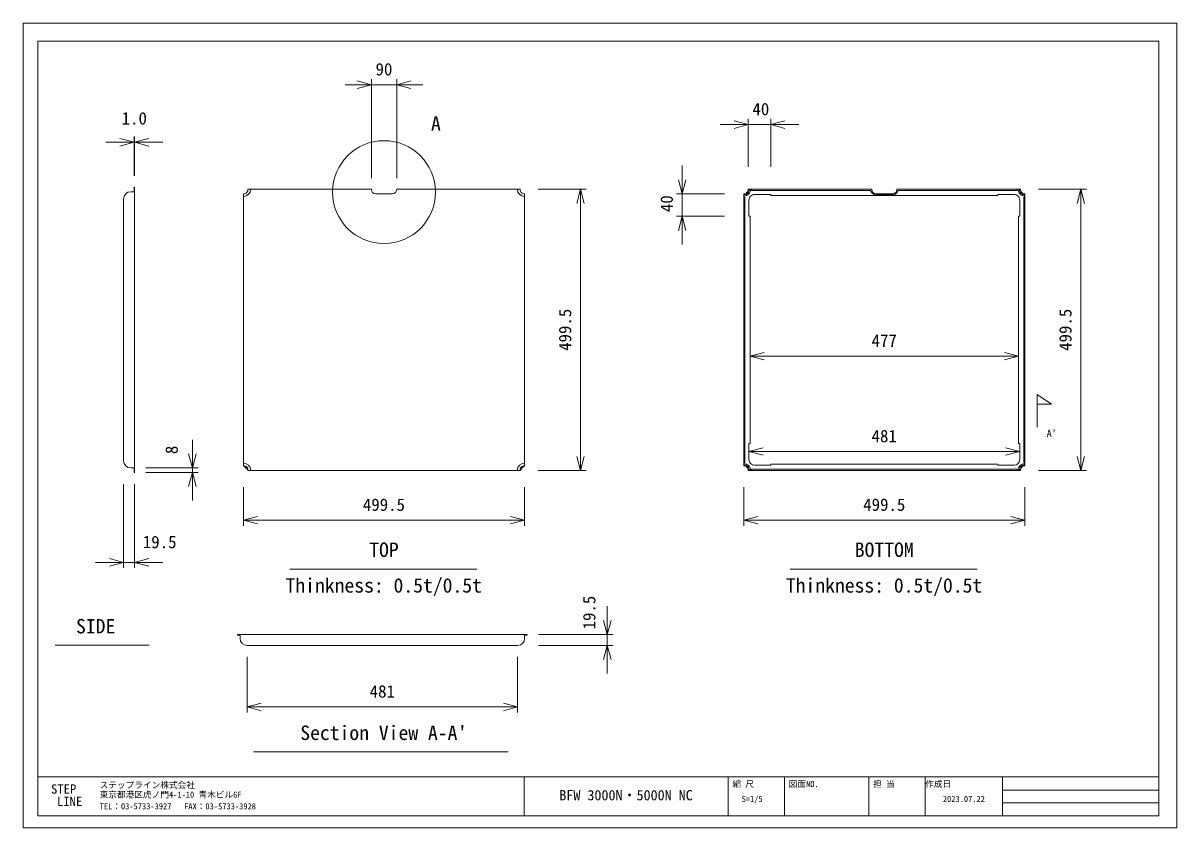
# Model space of a CAD drawing. Units: millimetres on the paper, enlarged 20 times, with parts at other scales. Extents: x -4101 to 4099, y -29121 to 2820.
# Drawn here: x -4101 to 4099, y -22546 to -16826 of the extents above; entities that cross this region are included whole.
import ezdxf
from ezdxf.enums import TextEntityAlignment as Align

# ---------------------------------------------------------------- set-up
doc = ezdxf.new("R2010")
doc.units = ezdxf.units.MM
doc.header["$LTSCALE"] = 20
for name, color, linetype, lineweight in [('0-0_0-0', 7, 'Continuous', 9), ('0-6_0-6', 7, 'Continuous', 18), ('0-9_0-9', 7, 'Continuous', 9), ('7-5_7-5ﾚｲﾔ', 1, 'Continuous', 18), ('7-6_7-6ﾚｲﾔ', 7, 'Continuous', 18), ('7-9_7-9ﾚｲﾔ', 7, 'Continuous', 9), ('F-0_F-0', 7, 'Continuous', 18)]:
    doc.layers.add(name, color=color, linetype=linetype, lineweight=lineweight)
doc.layers.add('7-7_7-7ﾚｲﾔ', color=7, linetype='Continuous')
doc.layers.add('F-7_F-7', color=7, linetype='Continuous')
doc.styles.add('ＭＳ ゴシック', font='')
doc.styles.get('ＭＳ ゴシック').set_extended_font_data('MS Gothic')

# ---------------------------------------------------------------- blocks, each defined once
blk = doc.blocks.new('_OPEN30')
at = {"layer": '0-0_0-0'}
blk.add_line((0, 0), (-4, 0), dxfattribs=at)
blk.add_lwpolyline([(-4, 1.0718), (0, 0), (-4, -1.0718)], dxfattribs=at)
blk = doc.blocks.new('2')
at = {"layer": '0-9_0-9', "lineweight": 18}
blk.add_line((954.14, -10), (-953.86, -10), dxfattribs=at)
at = {"layer": '0-9_0-9', "xscale": 25, "yscale": 25, "rotation": 180}
blk.add_blockref('_OPEN30', (-953.86, -10), dxfattribs=at)
at = {"layer": '0-9_0-9', "xscale": 25, "yscale": 25}
blk.add_blockref('_OPEN30', (954.14, -10), dxfattribs=at)
at = {"layer": '0-9_0-9', "style": 'ＭＳ ゴシック'}
blk.add_text('477', height=87.98, dxfattribs=at).set_placement((-90.42, 30), align=Align.BOTTOM_LEFT)
blk = doc.blocks.new('3')
at = {"layer": '0-9_0-9', "lineweight": 18}
blk.add_line((961.99, 0), (-961.99, 0), dxfattribs=at)
at = {"layer": '0-9_0-9', "xscale": 25, "yscale": 25, "rotation": 180}
blk.add_blockref('_OPEN30', (-961.99, 0), dxfattribs=at)
at = {"layer": '0-9_0-9', "xscale": 25, "yscale": 25}
blk.add_blockref('_OPEN30', (961.99, 0), dxfattribs=at)
at = {"layer": '0-9_0-9', "style": 'ＭＳ ゴシック'}
blk.add_text('481', height=87.98, dxfattribs=at).set_placement((-90.56, 40), align=Align.BOTTOM_LEFT)
blk = doc.blocks.new('111')
at = {"layer": '0-9_0-9', "lineweight": 18}
for p, q in [((278.41, 36.87), (-281.59, 36.87)), ((-81.59, -264.36), (-81.59, 76.87)), ((78.41, -264.36), (78.41, 76.87))]:
    blk.add_line(p, q, dxfattribs=at)
at = {"layer": '0-9_0-9', "xscale": 25, "yscale": 25}
blk.add_blockref('_OPEN30', (-81.59, 36.87), dxfattribs=at)
at = {"layer": '0-9_0-9', "xscale": 25, "yscale": 25, "rotation": 180}
blk.add_blockref('_OPEN30', (78.41, 36.87), dxfattribs=at)
at = {"layer": '0-9_0-9', "style": 'ＭＳ ゴシック'}
blk.add_text('40', height=87.98, dxfattribs=at).set_placement((-52.06, 76.87), align=Align.BOTTOM_LEFT)
blk = doc.blocks.new('D3(2)')
at = {"layer": '0-6_0-6'}
for p, q in [((453052.19, 564673.25), (453052.19, 565375.96)), ((453232.19, 564673.25), (453232.19, 565375.96))]:
    blk.add_line(p, q, dxfattribs=at)
blk.add_lwpolyline([(452866, 565335.96), (453232.17, 565335.96), (453418.19, 565335.96)], dxfattribs=at)
at = {"layer": '0-6_0-6', "xscale": 25, "yscale": 25}
blk.add_blockref('_OPEN30', (453052.19, 565335.96), dxfattribs=at)
at = {"layer": '0-6_0-6', "xscale": 25, "yscale": 25, "rotation": 180}
blk.add_blockref('_OPEN30', (453232.19, 565335.96), dxfattribs=at)
at = {"layer": '0-6_0-6', "style": 'ＭＳ ゴシック'}
blk.add_text('90', height=87.98, dxfattribs=at).set_placement((453082.19, 565375.96), align=Align.BOTTOM_LEFT)
blk = doc.blocks.new('D6')
at = {"layer": '0-9_0-9', "lineweight": 18}
for p, q in [((451263.8, 564927.07), (451163.8, 564927.07)), ((451363.8, 564687.56), (451363.8, 564967.07)), ((451367.8, 564687.56), (451367.8, 564967.07)), ((451467.8, 564927.07), (451567.8, 564927.07))]:
    blk.add_line(p, q, dxfattribs=at)
at = {"layer": '0-9_0-9', "xscale": 25, "yscale": 25}
blk.add_blockref('_OPEN30', (451363.8, 564927.07), dxfattribs=at)
at = {"layer": '0-9_0-9', "xscale": 25, "yscale": 25, "rotation": 180}
blk.add_blockref('_OPEN30', (451367.8, 564927.07), dxfattribs=at)
at = {"layer": '0-9_0-9', "style": 'ＭＳ ゴシック'}
blk.add_text('1.0', height=87.98, dxfattribs=at).set_placement((451275.8, 565027.07), align=Align.BOTTOM_LEFT)
blk = doc.blocks.new('D5')
at = {"layer": '0-9_0-9', "lineweight": 18}
for p, q in [((451778.71, 562712.93), (451778.71, 562812.93)), ((451447.8, 562612.93), (451818.71, 562612.93)), ((451778.71, 562612.93), (451778.71, 562580.93)), ((451447.8, 562580.93), (451818.71, 562580.93)), ((451778.71, 562480.93), (451778.71, 562380.93))]:
    blk.add_line(p, q, dxfattribs=at)
at = {"layer": '0-9_0-9', "xscale": 25, "yscale": 25}
for p, rotation in [((451778.71, 562612.93), 270), ((451778.71, 562580.93), 90)]:
    blk.add_blockref('_OPEN30', p, dxfattribs=dict(at, rotation=rotation))
at = {"layer": '0-9_0-9', "style": 'ＭＳ ゴシック'}
blk.add_text('8', height=87.98, rotation=90, dxfattribs=at).set_placement((451700.79, 562710.97), align=Align.BOTTOM_LEFT)
blk = doc.blocks.new('D4(1)')
at = {"layer": '0-9_0-9', "lineweight": 18}
for p, q in [((451289.8, 562496.48), (451289.8, 561901.57)), ((451367.8, 562496.48), (451367.8, 561901.57)), ((451189.8, 561941.57), (451089.8, 561941.57)), ((451367.8, 561941.57), (451289.8, 561941.57)), ((451467.8, 561941.57), (451567.8, 561941.57))]:
    blk.add_line(p, q, dxfattribs=at)
at = {"layer": '0-9_0-9', "xscale": 25, "yscale": 25}
blk.add_blockref('_OPEN30', (451289.8, 561941.57), dxfattribs=at)
at = {"layer": '0-9_0-9', "xscale": 25, "yscale": 25, "rotation": 180}
blk.add_blockref('_OPEN30', (451367.8, 561941.57), dxfattribs=at)
at = {"layer": '0-9_0-9', "style": 'ＭＳ ゴシック'}
blk.add_text('19.5', height=87.98, dxfattribs=at).set_placement((451426.2, 562016.22), align=Align.BOTTOM_LEFT)
blk = doc.blocks.new('D9(1)')
at = {"layer": '0-9_0-9', "lineweight": 18}
for p, q in [((452143.19, 562477.07), (452143.19, 562201.25)), ((454141.19, 562477.07), (454141.19, 562201.25)), ((454041.19, 562241.25), (452243.19, 562241.25))]:
    blk.add_line(p, q, dxfattribs=at)
at = {"layer": '0-9_0-9', "xscale": 25, "yscale": 25, "rotation": 180}
blk.add_blockref('_OPEN30', (452143.19, 562241.25), dxfattribs=at)
at = {"layer": '0-9_0-9', "xscale": 25, "yscale": 25}
blk.add_blockref('_OPEN30', (454141.19, 562241.25), dxfattribs=at)
at = {"layer": '0-9_0-9', "style": 'ＭＳ ゴシック'}
blk.add_text('499.5', height=87.98, dxfattribs=at).set_placement((452992.19, 562281.25), align=Align.BOTTOM_LEFT)
blk = doc.blocks.new('D7(1)')
at = {"layer": '0-9_0-9', "lineweight": 18}
for p, q in [((454728.9, 561529.17), (454728.9, 561629.17)), ((454239.42, 561429.17), (454768.9, 561429.17)), ((454728.9, 561429.17), (454728.9, 561351.17)), ((454240.13, 561351.17), (454768.9, 561351.17)), ((454728.9, 561251.17), (454728.9, 561151.17))]:
    blk.add_line(p, q, dxfattribs=at)
at = {"layer": '0-9_0-9', "xscale": 25, "yscale": 25}
for p, rotation in [((454728.9, 561429.17), 270), ((454728.9, 561351.17), 90)]:
    blk.add_blockref('_OPEN30', p, dxfattribs=dict(at, rotation=rotation))
at = {"layer": '0-9_0-9', "style": 'ＭＳ ゴシック'}
blk.add_text('19.5', height=87.98, rotation=90, dxfattribs=at).set_placement((454670.72, 561464.94), align=Align.BOTTOM_LEFT)
blk = doc.blocks.new('D11')
at = {"layer": '0-9_0-9', "lineweight": 18}
for p, q in [((452169.1, 561269.17), (452169.1, 560874.42)), ((454091.73, 561269.17), (454091.73, 560874.42)), ((453991.73, 560914.42), (452269.1, 560914.42))]:
    blk.add_line(p, q, dxfattribs=at)
at = {"layer": '0-9_0-9', "xscale": 25, "yscale": 25, "rotation": 180}
blk.add_blockref('_OPEN30', (452169.1, 560914.42), dxfattribs=at)
at = {"layer": '0-9_0-9', "xscale": 25, "yscale": 25}
blk.add_blockref('_OPEN30', (454091.73, 560914.42), dxfattribs=at)
at = {"layer": '0-9_0-9', "style": 'ＭＳ ゴシック'}
blk.add_text('481', height=87.98, dxfattribs=at).set_placement((453040.42, 560954.42), align=Align.BOTTOM_LEFT)
blk = doc.blocks.new('D8(1)')
at = {"layer": '0-9_0-9', "lineweight": 18}
for p, q in [((454237.74, 564593.15), (454578.96, 564593.15)), ((454538.96, 564493.15), (454538.96, 562694.97)), ((454237.74, 562594.97), (454578.96, 562594.97))]:
    blk.add_line(p, q, dxfattribs=at)
at = {"layer": '0-9_0-9', "xscale": 25, "yscale": 25}
for p, rotation in [((454538.96, 564593.15), 90), ((454538.96, 562594.97), 270)]:
    blk.add_blockref('_OPEN30', p, dxfattribs=dict(at, rotation=rotation))
at = {"layer": '0-9_0-9', "style": 'ＭＳ ゴシック'}
blk.add_text('499.5', height=87.98, rotation=90, dxfattribs=at).set_placement((454498.96, 563444.73), align=Align.BOTTOM_LEFT)

msp = doc.modelspace()

# ---------------------------------------------------------------- linework, layer by layer
at = {"layer": '7-5_7-5ﾚｲﾔ'}
msp.add_circle((-1535.87, -18027.43), 365.52, dxfattribs=at)
at = {"layer": '7-6_7-6ﾚｲﾔ'}
for p, q in [((-2204.77, -20706.96), (-876.15, -20706.96)), ((1350.87, -20706.96), (2679.5, -20706.96)), ((-3872.6, -21247.37), (-3203.96, -21247.37)), ((-2463.99, -22005.02), (-653.94, -22005.02))]:
    msp.add_line(p, q, dxfattribs=at)
msp.add_lwpolyline([(3105.66, -19697.14), (3105.66, -19466.14), (3208.29, -19534.88), (3105.66, -19534.88)], dxfattribs=at)
at = {"layer": '7-9_7-9ﾚｲﾔ'}
for p, q in [((-3308.26, -18024.87), (-3336.26, -18024.87)), ((-3312.26, -18024.87), (-3312.26, -17992.87)), ((-3308.26, -20019.5), (-3308.26, -17992.87)), ((-2534.87, -18039.16), (-2534.87, -19973.21)), ((-2502.9, -18007.18), (-1625.87, -18007.18)), ((-1593.87, -18039.18), (-1477.87, -18039.18)), ((-568.84, -18007.18), (-1445.87, -18007.18)), ((-536.87, -18039.16), (-536.87, -19973.21)), ((1020.4, -18039.22), (1020.77, -19973.15)), ((1020.78, -18039.19), (1028.78, -18046.41)), ((1052.78, -18007.09), (1929.78, -18007.51)), ((1052.78, -18007.22), (1059.97, -18015.22)), ((1076.78, -18007.15), (1076.78, -18015.22)), ((1076.78, -18015.22), (1922.54, -18015.22)), ((1961.78, -18039.47), (2077.78, -18039.47)), ((2986.78, -18007.09), (2109.78, -18007.51)), ((2962.78, -18015.22), (2117.02, -18015.22)), ((2962.78, -18007.15), (2962.78, -18015.22)), ((2986.78, -18007.22), (2979.58, -18015.22)), ((3018.78, -18039.19), (3010.78, -18046.41)), ((3019.16, -18039.22), (3018.78, -19973.15)), ((-3386.26, -19937.5), (-3386.26, -18074.87)), ((1020.78, -18063.22), (1028.78, -18063.22)), ((1028.78, -18063.22), (1028.78, -19949.15)), ((1057.75, -18084.32), (1057.78, -18199.22)), ((1097.77, -18044.32), (1212.78, -18044.37)), ((1961.78, -18047.47), (2077.78, -18047.47)), ((2826.78, -18052.37), (2826.78, -18044.32)), ((2941.78, -18044.32), (2826.78, -18044.32)), ((2981.8, -18084.32), (2981.8, -18199.22)), ((3010.78, -18063.22), (3010.78, -19949.15)), ((3018.78, -18063.22), (3010.78, -18063.22)), ((2973.78, -18199.22), (2981.8, -18199.22)), ((1065.78, -19813.18), (1057.78, -19813.18)), ((1057.8, -19928.38), (1057.78, -19813.18)), ((2973.78, -19813.15), (2981.76, -19813.15)), ((2981.76, -19928.37), (2981.76, -19813.15)), ((-3308.26, -19987.5), (-3336.26, -19987.5)), ((-3312.26, -20019.5), (-3312.26, -19987.5)), ((-2502.9, -20005.18), (-568.84, -20005.18)), ((1020.78, -19949.15), (1028.78, -19949.15)), ((1020.78, -19973.18), (1028.78, -19965.96)), ((1052.77, -20005.47), (2986.78, -20005.47)), ((1052.78, -20005.15), (1059.97, -19997.15)), ((1076.78, -19997.22), (2962.78, -19997.22)), ((1076.78, -20005.22), (1076.78, -19997.22)), ((1097.8, -19968.37), (1212.77, -19968.37)), ((1212.77, -19960.37), (1212.77, -19968.37)), ((2826.78, -19960.37), (2826.78, -19968.37)), ((2941.76, -19968.37), (2826.78, -19968.37)), ((2962.78, -20005.22), (2962.78, -19997.22)), ((2986.78, -20005.15), (2979.58, -19997.15)), ((3018.78, -19949.15), (3010.78, -19949.15)), ((3018.78, -19973.18), (3010.78, -19965.96)), ((-518.64, -21171.26), (-2576.64, -21171.26)), ((-2576.64, -21175.26), (-2576.64, -21171.26)), ((-2576.64, -21175.26), (-2558.95, -21175.26)), ((-2558.95, -21171.26), (-2558.95, -21199.26)), ((-536.32, -21171.26), (-536.32, -21199.26)), ((-518.64, -21175.26), (-536.32, -21175.26)), ((-518.64, -21175.26), (-518.64, -21171.26)), ((-586.32, -21249.26), (-2508.95, -21249.26))]:
    msp.add_line(p, q, dxfattribs=at)
at = {"layer": '7-9_7-9ﾚｲﾔ', "lineweight": 18}
for p, q in [((1212.78, -18052.37), (1212.78, -18044.37)), ((2826.78, -18052.37), (1212.78, -18052.37)), ((1065.78, -18199.22), (1057.78, -18199.22)), ((1065.78, -19813.18), (1065.78, -18199.22)), ((2973.78, -19813.15), (2973.78, -18199.22)), ((2826.78, -19960.37), (1212.77, -19960.37))]:
    msp.add_line(p, q, dxfattribs=at)
at = {"layer": '7-9_7-9ﾚｲﾔ'}
for points in [[(-3308.26, -17992.87), (-3312.26, -17992.87), (-3308.26, -17992.87)], [(-3308.26, -20019.5), (-3312.26, -20019.5), (-3308.26, -20019.5)]]:
    msp.add_lwpolyline(points, dxfattribs=at)
for centre, radius, start, end in [((-3336.26, -18074.87), 50, 90, 180), ((-2532.69, -18009.36), 29.88, 265.83266, 4.16734), ((-2537.72, -18004.33), 54.9, 272.98232, 357.01768), ((-1593.87, -18007.18), 32, 180, 270), ((-1477.87, -18007.18), 32, 270, 0), ((-534.01, -18004.33), 54.9, 182.98232, 267.01768), ((-539.04, -18009.36), 29.88, 175.83266, 274.16734), ((1020.78, -18007.22), 32, 269.32156, 0.22923), ((1020.78, -18007.22), 48, 269.91485, 0.08515), ((1020.78, -18007.22), 40, 269.91485, 0.08515), ((1961.78, -18007.47), 40, 191.17881, 270), ((1961.78, -18007.47), 32, 180.07641, 270), ((2077.78, -18007.47), 32, 270, 359.92359), ((2077.78, -18007.47), 40, 270, 348.82119), ((3018.78, -18007.22), 48, 179.91485, 270.08515), ((3018.78, -18007.22), 40, 179.91485, 270.08515), ((3018.78, -18007.22), 32, 179.77077, 270.67824), ((1097.75, -18084.32), 40, 89.97169, 180.0109), ((2941.8, -18084.32), 40, 359.98878, 90.02831), ((-3336.26, -19937.5), 50, 180, 270), ((-2537.13, -20007.44), 54.28, 2.38545, 87.61455), ((-2530.81, -20001.13), 28.21, 351.74056, 98.25944), ((-2586.72, -20057.04), 98.57, 31.74126, 58.25874), ((-534.61, -20007.44), 54.28, 92.38545, 177.61455), ((-540.92, -20001.13), 28.21, 81.74056, 188.25944), ((-485.01, -20057.04), 98.57, 121.74126, 148.25874), ((1020.78, -20005.15), 48, 359.91485, 90.08515), ((1020.78, -20005.15), 40, 359.91485, 90.08515), ((1020.78, -20005.15), 32, 359.43334, 90.01975), ((1097.8, -19928.37), 40, 180.0109, 270), ((2941.76, -19928.37), 40, 270, 0), ((3018.78, -20005.15), 48, 89.91485, 180.08515), ((3018.78, -20005.15), 40, 89.91485, 180.08515), ((3018.78, -20005.15), 32, 89.99988, 180.56666), ((-2508.95, -21199.26), 50, 180, 270), ((-586.32, -21199.26), 50, 270, 0)]:
    msp.add_arc(centre, radius, start, end, dxfattribs=at)
at = {"layer": 'F-0_F-0'}
for p, q in [((-3995.75, -22183.53), (3969.65, -22183.53)), ((-539.96, -22458.61), (-539.96, -22185.21)), ((910.43, -22185.21), (910.43, -22458.61)), ((1310.43, -22458.61), (1310.43, -22185.21)), ((1910.43, -22185.21), (1910.43, -22458.61)), ((2310.43, -22458.61), (2310.43, -22185.21)), ((2860.43, -22186.13), (2860.43, -22459.53)), ((3968.64, -22277.33), (2860.43, -22277.33)), ((2860.43, -22368.33), (3969.65, -22368.33))]:
    msp.add_line(p, q, dxfattribs=at)
at = {"layer": 'F-0_F-0', "lineweight": 9}
msp.add_lwpolyline([(-4100.88, -16826.13), (4099.12, -16826.13), (4099.12, -22546.13), (-4100.88, -22546.13)], close=True, dxfattribs=at)
at = {"layer": 'F-0_F-0'}
msp.add_lwpolyline([(-3996.75, -16954.81), (3969.65, -16954.81), (3969.65, -22459.53), (-3996.75, -22459.53)], close=True, dxfattribs=at)

# ---------------------------------------------------------------- block references
at = {"layer": '7-6_7-6ﾚｲﾔ'}
msp.add_blockref('D3(2)', (-454678.05, -582600.43), dxfattribs=at)
at = {"layer": '7-9_7-9ﾚｲﾔ'}
for name, p in [('D6', (-454676.05, -582600.43)), ('111', (1134.36, -17584.53)), ('D8(1)', (-454678.05, -582600.43)), ('D8(1)', (-451122.41, -582600.43)), ('2', (2019.64, -19183.5)), ('3', (2019.77, -19871.29)), ('D5', (-454676.05, -582600.43)), ('D4(1)', (-454676.05, -582600.43)), ('D9(1)', (-454678.05, -582600.43)), ('D9(1)', (-451122.41, -582600.43)), ('D7(1)', (-454678.05, -582600.43)), ('D11', (-454678.05, -582600.43))]:
    msp.add_blockref(name, p, dxfattribs=at)
at = {"layer": '7-9_7-9ﾚｲﾔ', "rotation": 90}
msp.add_blockref('111', (620.25, -18117.63), dxfattribs=at)

# ---------------------------------------------------------------- texts
at = {"layer": '7-7_7-7ﾚｲﾔ', "style": 'ＭＳ ゴシック'}
for s, height, p in [('A', 102.6, (-1201.98, -17621.98)), ("A'", 51.32, (3173.85, -19782.77)), ('TOP', 102.6, (-1640.87, -20651.06)), ('BOTTOM', 102.6, (1809.78, -20651.06)), ('Thinkness: 0.5t/0.5t', 102.6, (-2235.87, -20904.59)), ('Thinkness: 0.5t/0.5t', 102.6, (1319.78, -20904.59)), ('SIDE', 102.6, (-3724.65, -21194.4)), ("Section View A-A'", 102.6, (-2130.87, -21952.05))]:
    msp.add_text(s, height=height, dxfattribs=at).set_placement(p, align=Align.BOTTOM_LEFT)
at = {"layer": 'F-0_F-0', "style": 'ＭＳ ゴシック'}
for s, height, p in [('ステップライン株式会社', 43.99, (-3556.75, -22276.57)), (' 縮 尺', 43.99, (910.43, -22269.33)), (' 図面NO.', 43.99, (1310.43, -22269.33)), (' 担 当', 43.99, (1910.43, -22269.33)), ('作成日', 43.99, (2310.43, -22269.33)), ('STEP', 65.98, (-3902.36, -22322.39)), ('東京都港区虎ノ門4-1-10 青木ビル6F', 43.99, (-3556.75, -22344.74)), ('LINE', 65.98, (-3859.83, -22409.99)), ('TEL：03-5733-3927\u3000', 43.99, (-3556.75, -22427.53)), ('FAX：03-5733-3928', 43.99, (-2956.34, -22427.53)), ('S=1/5', 43.99, (1005.43, -22375.43)), ('2023.07.22', 43.99, (2435.43, -22375.43))]:
    msp.add_text(s, height=height, dxfattribs=at).set_placement(p, align=Align.BOTTOM_LEFT)
at = {"layer": 'F-7_F-7', "style": 'ＭＳ ゴシック'}
msp.add_text('BFW 3000N・5000N NC', height=73.31, dxfattribs=at).set_placement((-289.76, -22371.91), align=Align.BOTTOM_LEFT)

doc.saveas('drawing.dxf')
